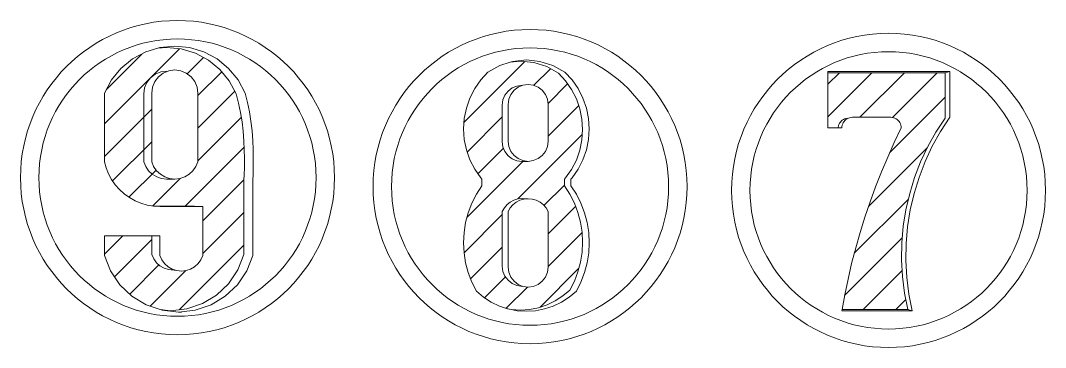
# Model space of a CAD drawing. Header units: inches. Extents: x 91 to 9019, y -381 to 2878.
# Drawn here: x 4622.1 to 4673.4, y 1417.9 to 1434.2 of the extents above; entities that cross this region are included whole.
import ezdxf

# ---------------------------------------------------------------- set-up
doc = ezdxf.new("R2010")
doc.units = ezdxf.units.IN
doc.header["$MEASUREMENT"] = 0
pattern_1 = [(45, (4025.287, 1972.0265), (-0.8148213, 0.8148213), [])]

msp = doc.modelspace()

# ---------------------------------------------------------------- hatches: boundary and pattern name
at = {"lineweight": 20}
h = msp.add_hatch(dxfattribs=at)
h.set_pattern_fill('ANSI31', color=256, scale=9.218651)
h.set_pattern_definition(pattern_1)
h.paths.add_polyline_path([(4633.322, 1426.318), (4633.332, 1426.492), (4633.345, 1426.922), (4633.347, 1427.353), (4633.339, 1427.783), (4633.319, 1428.213), (4633.284, 1428.717), (4633.23, 1429.188), (4633.155, 1429.656), (4633.058, 1430.12), (4632.94, 1430.579), (4632.59, 1431.23), (4632.121, 1431.8), (4631.549, 1432.268), (4630.897, 1432.616), (4630.189, 1432.83), (4629.454, 1432.903), (4629.011, 1432.859), (4628.407, 1432.676), (4627.748, 1432.325), (4627.171, 1431.852), (4626.697, 1431.276), (4626.344, 1430.619), (4626.344, 1427.186), (4626.429, 1426.876), (4626.549, 1426.579), (4626.701, 1426.296), (4626.885, 1426.033), (4627.097, 1425.792), (4627.335, 1425.576), (4627.596, 1425.389), (4627.876, 1425.233), (4628.172, 1425.109), (4628.481, 1425.019), (4628.797, 1424.965), (4628.848, 1424.962), (4630.845, 1424.962), (4631.269, 1424.947), (4631.269, 1422.502), (4631.173, 1422.286), (4631.034, 1422.094), (4630.858, 1421.936), (4630.654, 1421.818), (4630.429, 1421.744), (4630.193, 1421.72), (4629.958, 1421.744), (4629.547, 1421.791), (4629.324, 1421.863), (4629.121, 1421.981), (4628.947, 1422.137), (4628.81, 1422.327), (4628.715, 1422.541), (4628.715, 1423.48), (4626.344, 1423.48), (4626.344, 1422.502), (4626.649, 1421.725), (4627.116, 1421.032), (4627.721, 1420.456), (4628.435, 1420.024), (4629.132, 1419.789), (4629.645, 1419.733), (4630.467, 1419.823), (4631.25, 1420.088), (4631.958, 1420.515), (4632.557, 1421.086), (4633.019, 1421.772), (4633.322, 1422.541)])
h.paths.add_polyline_path([(4630.775, 1426.734), (4630.587, 1426.558), (4630.365, 1426.425), (4630.12, 1426.344), (4629.864, 1426.316), (4629.607, 1426.344), (4629.362, 1426.425), (4629.141, 1426.558), (4628.952, 1426.734), (4628.806, 1426.947), (4628.708, 1427.186), (4628.708, 1430.619), (4628.748, 1430.918), (4628.863, 1431.196), (4629.047, 1431.435), (4629.286, 1431.619), (4629.565, 1431.734), (4629.864, 1431.774), (4630.163, 1431.734), (4630.441, 1431.619), (4630.68, 1431.435), (4630.864, 1431.196), (4630.979, 1430.918), (4631.019, 1430.619), (4631.019, 1427.186), (4630.921, 1426.947)], flags=16)
h = msp.add_hatch(dxfattribs=at)
h.set_pattern_fill('ANSI31', color=256, scale=9.218651)
h.set_pattern_definition(pattern_1)
h.paths.add_polyline_path([(4649.363, 1426.307), (4649.423, 1426.372), (4649.723, 1426.801), (4649.963, 1427.268), (4650.137, 1427.762), (4650.243, 1428.275), (4650.278, 1428.798), (4650.243, 1429.321), (4650.137, 1429.835), (4649.963, 1430.329), (4649.723, 1430.796), (4649.423, 1431.225), (4649.068, 1431.611), (4648.478, 1431.942), (4647.833, 1432.146), (4647.16, 1432.215), (4646.651, 1432.163), (4646.132, 1431.999), (4645.537, 1431.664), (4645.178, 1431.275), (4644.874, 1430.841), (4644.633, 1430.37), (4644.457, 1429.871), (4644.35, 1429.352), (4644.314, 1428.824), (4644.35, 1428.296), (4644.457, 1427.778), (4644.633, 1427.278), (4644.874, 1426.807), (4645.178, 1426.374), (4645.238, 1426.308), (4645.238, 1425.985), (4644.962, 1425.559), (4644.732, 1425.107), (4644.551, 1424.633), (4644.42, 1424.143), (4644.341, 1423.642), (4644.314, 1423.135), (4644.341, 1422.629), (4644.42, 1422.128), (4644.551, 1421.638), (4644.732, 1421.164), (4644.962, 1420.712), (4645.314, 1420.415), (4645.7, 1420.166), (4646.115, 1419.967), (4646.516, 1419.835), (4646.705, 1419.798), (4647.16, 1419.769), (4647.615, 1419.798), (4648.062, 1419.885), (4648.495, 1420.028), (4648.906, 1420.224), (4649.288, 1420.471), (4649.637, 1420.765), (4649.864, 1421.213), (4650.044, 1421.682), (4650.174, 1422.167), (4650.252, 1422.663), (4650.278, 1423.165), (4650.252, 1423.667), (4650.174, 1424.163), (4650.044, 1424.648), (4649.864, 1425.117), (4649.637, 1425.565), (4649.363, 1425.986)])
h.paths.add_polyline_path([(4647.96, 1425.258), (4648.146, 1425.161), (4648.311, 1425.031), (4648.447, 1424.872), (4648.551, 1424.689), (4648.551, 1421.914), (4648.517, 1421.655), (4648.417, 1421.414), (4648.258, 1421.207), (4648.051, 1421.048), (4647.81, 1420.948), (4647.551, 1420.914), (4647.292, 1420.948), (4646.991, 1420.999), (4646.752, 1421.098), (4646.547, 1421.256), (4646.389, 1421.461), (4646.29, 1421.699), (4646.257, 1421.956), (4646.257, 1424.704), (4646.359, 1424.884), (4646.494, 1425.042), (4646.657, 1425.171), (4646.841, 1425.266), (4647.04, 1425.325), (4647.247, 1425.345), (4647.551, 1425.337), (4647.759, 1425.317)], flags=16)
h.paths.add_polyline_path([(4647.81, 1427.239), (4647.551, 1427.205), (4647.247, 1427.195), (4646.991, 1427.228), (4646.752, 1427.327), (4646.547, 1427.485), (4646.389, 1427.69), (4646.29, 1427.929), (4646.257, 1428.185), (4646.257, 1430.017), (4646.29, 1430.273), (4646.389, 1430.512), (4646.547, 1430.717), (4646.752, 1430.875), (4646.991, 1430.973), (4647.292, 1431.021), (4647.551, 1431.055), (4647.81, 1431.021), (4648.051, 1430.921), (4648.258, 1430.762), (4648.417, 1430.555), (4648.517, 1430.314), (4648.551, 1430.055), (4648.551, 1428.205), (4648.517, 1427.946), (4648.417, 1427.705), (4648.258, 1427.498), (4648.051, 1427.339)], flags=16)
h = msp.add_hatch(dxfattribs=at)
h.set_pattern_fill('ANSI31', color=256, scale=9.218651)
h.set_pattern_definition(pattern_1)
h.paths.add_polyline_path([(4666.328, 1423.956), (4666.46, 1424.783), (4666.649, 1425.599), (4666.895, 1426.4), (4667.197, 1427.181), (4667.553, 1427.94), (4667.961, 1428.671), (4668.42, 1429.372), (4668.42, 1431.636), (4662.55, 1431.636), (4662.55, 1428.879), (4663.072, 1428.879), (4663.077, 1428.952), (4663.121, 1429.082), (4663.197, 1429.196), (4663.3, 1429.287), (4663.423, 1429.347), (4663.457, 1429.354), (4663.393, 1429.332), (4663.331, 1429.302), (4663.274, 1429.264), (4663.223, 1429.219), (4663.178, 1429.168), (4663.14, 1429.111), (4663.11, 1429.049), (4663.088, 1428.985), (4663.074, 1428.918), (4663.072, 1428.879), (4663.253, 1428.879), (4663.26, 1428.982), (4663.305, 1429.114), (4663.382, 1429.229), (4663.486, 1429.32), (4663.61, 1429.381), (4663.712, 1429.402), (4663.781, 1429.406), (4665.754, 1429.406), (4665.878, 1429.381), (4666.001, 1429.32), (4666.104, 1429.228), (4666.18, 1429.113), (4666.223, 1428.982), (4666.228, 1428.879), (4665.879, 1428.154), (4665.548, 1427.421), (4665.235, 1426.68), (4664.941, 1425.932), (4664.664, 1425.177), (4664.406, 1424.415), (4664.167, 1423.647), (4663.946, 1422.874), (4663.744, 1422.095), (4663.561, 1421.312), (4663.398, 1420.525), (4663.264, 1419.794), (4666.551, 1419.794), (4666.389, 1420.616), (4666.286, 1421.447), (4666.241, 1422.284), (4666.255, 1423.121)])

# ---------------------------------------------------------------- linework, layer by layer
for p, q in [((4647.342, 1425.317), (4647.141, 1425.258)), ((4647.551, 1425.337), (4647.342, 1425.317)), ((4663.264, 1419.794), (4666.551, 1419.794))]:
    msp.add_line(p, q, dxfattribs=at)
for points in [[(4628.407, 1432.676), (4627.748, 1432.325), (4627.171, 1431.852), (4626.697, 1431.276), (4626.344, 1430.619), (4626.344, 1427.186), (4626.429, 1426.876), (4626.549, 1426.579), (4626.701, 1426.296), (4626.885, 1426.033), (4627.097, 1425.792), (4627.335, 1425.576), (4627.596, 1425.389), (4627.876, 1425.233), (4628.172, 1425.109), (4628.481, 1425.019), (4628.797, 1424.965), (4628.848, 1424.962), (4629.118, 1424.947), (4631.269, 1424.947)], [(4628.407, 1432.676), (4629.011, 1432.859), (4629.121, 1432.893), (4629.864, 1432.966), (4630.607, 1432.893), (4631.321, 1432.676), (4631.98, 1432.325), (4632.557, 1431.852), (4633.031, 1431.276), (4633.384, 1430.619), (4633.503, 1430.155), (4633.601, 1429.687), (4633.677, 1429.214), (4633.732, 1428.739), (4633.767, 1428.229), (4633.787, 1427.795), (4633.795, 1427.361), (4633.793, 1426.926), (4633.78, 1426.492), (4633.77, 1426.316), (4633.77, 1422.502), (4633.464, 1421.725), (4632.998, 1421.032), (4632.393, 1420.456), (4631.678, 1420.024), (4630.887, 1419.757), (4630.193, 1419.681)], [(4629.132, 1419.789), (4629.645, 1419.733), (4630.467, 1419.823), (4631.25, 1420.088), (4631.958, 1420.515), (4632.557, 1421.086), (4633.019, 1421.772), (4633.322, 1422.541), (4633.322, 1426.318), (4633.332, 1426.492), (4633.345, 1426.922), (4633.347, 1427.353), (4633.339, 1427.783), (4633.319, 1428.213), (4633.284, 1428.717), (4633.23, 1429.188), (4633.155, 1429.656), (4633.058, 1430.12), (4632.94, 1430.579), (4632.59, 1431.23), (4632.121, 1431.8), (4631.549, 1432.268), (4630.897, 1432.616), (4630.189, 1432.83), (4629.454, 1432.903), (4629.011, 1432.859)], [(4645.238, 1425.985), (4645.238, 1426.308), (4645.178, 1426.374), (4644.874, 1426.807), (4644.633, 1427.278), (4644.457, 1427.778), (4644.35, 1428.296), (4644.314, 1428.824), (4644.35, 1429.352), (4644.457, 1429.871), (4644.633, 1430.37), (4644.874, 1430.841), (4645.178, 1431.275), (4645.537, 1431.664), (4646.132, 1431.999), (4646.651, 1432.163), (4646.783, 1432.205)], [(4646.516, 1419.835), (4646.705, 1419.798), (4647.16, 1419.769), (4647.615, 1419.798), (4648.062, 1419.885), (4648.495, 1420.028), (4648.906, 1420.224), (4649.288, 1420.471), (4649.637, 1420.765), (4649.864, 1421.213), (4650.044, 1421.682), (4650.174, 1422.167), (4650.252, 1422.663), (4650.278, 1423.165), (4650.252, 1423.667), (4650.174, 1424.163), (4650.044, 1424.648), (4649.864, 1425.117), (4649.637, 1425.565), (4649.363, 1425.986), (4649.363, 1426.307), (4649.423, 1426.372), (4649.723, 1426.801), (4649.963, 1427.268), (4650.137, 1427.762), (4650.243, 1428.275), (4650.278, 1428.798), (4650.243, 1429.321), (4650.137, 1429.835), (4649.963, 1430.329), (4649.723, 1430.796), (4649.423, 1431.225), (4649.068, 1431.611), (4648.478, 1431.942), (4647.833, 1432.146), (4647.16, 1432.215), (4646.651, 1432.163)], [(4649.688, 1425.985), (4649.688, 1426.308), (4649.749, 1426.374), (4650.052, 1426.807), (4650.293, 1427.278), (4650.469, 1427.778), (4650.576, 1428.296), (4650.612, 1428.824), (4650.576, 1429.352), (4650.469, 1429.871), (4650.293, 1430.37), (4650.052, 1430.841), (4649.749, 1431.275), (4649.39, 1431.664), (4648.794, 1431.999), (4648.143, 1432.205), (4647.463, 1432.275), (4646.783, 1432.205)], [(4629.454, 1431.722), (4629.157, 1431.684), (4628.882, 1431.569), (4628.645, 1431.387), (4628.463, 1431.151), (4628.349, 1430.875), (4628.31, 1430.579), (4628.31, 1427.179), (4628.406, 1426.943), (4628.551, 1426.732), (4628.738, 1426.557), (4628.957, 1426.426), (4629.199, 1426.345), (4629.454, 1426.318), (4629.864, 1426.316), (4630.12, 1426.344), (4630.365, 1426.425), (4630.587, 1426.558), (4630.775, 1426.734), (4630.921, 1426.947), (4631.019, 1427.186), (4631.019, 1430.619)], [(4631.019, 1430.619), (4630.979, 1430.918), (4630.864, 1431.196), (4630.68, 1431.435), (4630.441, 1431.619), (4630.163, 1431.734), (4629.864, 1431.774), (4629.565, 1431.734), (4629.286, 1431.619), (4629.047, 1431.435), (4628.863, 1431.196), (4628.748, 1430.918), (4628.708, 1430.619), (4628.708, 1427.186), (4628.806, 1426.947), (4628.952, 1426.734), (4629.141, 1426.558), (4629.362, 1426.425), (4629.607, 1426.344), (4629.864, 1426.316)], [(4668.656, 1431.692), (4668.42, 1431.636), (4662.55, 1431.636)], [(4668.42, 1431.636), (4668.42, 1429.372), (4667.961, 1428.671), (4667.553, 1427.94), (4667.197, 1427.181), (4666.895, 1426.4), (4666.649, 1425.599), (4666.46, 1424.783), (4666.328, 1423.956), (4666.255, 1423.121), (4666.241, 1422.284), (4666.286, 1421.447), (4666.389, 1420.616), (4666.551, 1419.794), (4666.768, 1419.734), (4666.605, 1420.564), (4666.501, 1421.403), (4666.456, 1422.248), (4666.47, 1423.094), (4666.544, 1423.937), (4666.677, 1424.772), (4666.868, 1425.596), (4667.116, 1426.405), (4667.421, 1427.194), (4667.781, 1427.96), (4668.193, 1428.698), (4668.656, 1429.406), (4668.656, 1431.692), (4662.55, 1431.692), (4662.55, 1431.636), (4662.55, 1428.879), (4663.072, 1428.879), (4663.253, 1428.879), (4663.258, 1428.948), (4663.271, 1429.015), (4663.294, 1429.081), (4663.324, 1429.142), (4663.362, 1429.2), (4663.408, 1429.252), (4663.46, 1429.297), (4663.517, 1429.336), (4663.579, 1429.366), (4663.644, 1429.388), (4663.712, 1429.402), (4663.781, 1429.406), (4665.708, 1429.406), (4665.776, 1429.402), (4665.844, 1429.388), (4665.909, 1429.366), (4665.97, 1429.335), (4666.027, 1429.297), (4666.078, 1429.251), (4666.123, 1429.199), (4666.161, 1429.142), (4666.19, 1429.08), (4666.212, 1429.015), (4666.224, 1428.947), (4666.228, 1428.879), (4665.879, 1428.154), (4665.548, 1427.421), (4665.235, 1426.68), (4664.941, 1425.932), (4664.664, 1425.177), (4664.406, 1424.415), (4664.167, 1423.647), (4663.946, 1422.874), (4663.744, 1422.095), (4663.561, 1421.312), (4663.398, 1420.525), (4663.264, 1419.794), (4663.253, 1419.734), (4666.768, 1419.734)], [(4647.292, 1431.021), (4647.051, 1430.921), (4646.844, 1430.762), (4646.685, 1430.555), (4646.585, 1430.314), (4646.551, 1430.055), (4646.551, 1428.205), (4646.585, 1427.946), (4646.685, 1427.705), (4646.844, 1427.498), (4647.051, 1427.339), (4647.292, 1427.239), (4647.551, 1427.205)], [(4663.524, 1429.368), (4663.457, 1429.354), (4663.393, 1429.332), (4663.331, 1429.302), (4663.274, 1429.264), (4663.223, 1429.219), (4663.178, 1429.168), (4663.14, 1429.111), (4663.11, 1429.049), (4663.088, 1428.985), (4663.074, 1428.918), (4663.072, 1428.879)], [(4645.238, 1425.985), (4644.962, 1425.559), (4644.732, 1425.107), (4644.551, 1424.633), (4644.42, 1424.143), (4644.341, 1423.642), (4644.314, 1423.135), (4644.341, 1422.629), (4644.42, 1422.128), (4644.551, 1421.638), (4644.732, 1421.164), (4644.962, 1420.712), (4645.314, 1420.415), (4645.7, 1420.166), (4646.115, 1419.967), (4646.516, 1419.835), (4646.552, 1419.823)], [(4646.552, 1419.823), (4647.004, 1419.736), (4647.463, 1419.706), (4647.922, 1419.736), (4648.374, 1419.823), (4648.811, 1419.967), (4649.226, 1420.166), (4649.612, 1420.415), (4649.964, 1420.712), (4650.194, 1421.164), (4650.375, 1421.638), (4650.506, 1422.128), (4650.586, 1422.629), (4650.612, 1423.135), (4650.586, 1423.642), (4650.506, 1424.143), (4650.375, 1424.633), (4650.194, 1425.107), (4649.964, 1425.559), (4649.688, 1425.985)], [(4630.193, 1421.72), (4630.429, 1421.744), (4630.654, 1421.818), (4630.858, 1421.936), (4631.034, 1422.094), (4631.173, 1422.286), (4631.269, 1422.502), (4631.269, 1424.947), (4630.845, 1424.962), (4628.848, 1424.962)], [(4647.141, 1425.258), (4646.955, 1425.161), (4646.791, 1425.031), (4646.654, 1424.872), (4646.551, 1424.689), (4646.551, 1421.914), (4646.585, 1421.655), (4646.685, 1421.414), (4646.844, 1421.207), (4647.051, 1421.048), (4647.292, 1420.948)], [(4630.057, 1419.666), (4629.227, 1419.757), (4629.132, 1419.789), (4628.435, 1420.024), (4627.721, 1420.456), (4627.116, 1421.032), (4626.649, 1421.725), (4626.344, 1422.502), (4626.344, 1423.48), (4628.715, 1423.48), (4629.118, 1423.48), (4629.118, 1422.502), (4629.214, 1422.286), (4629.353, 1422.094), (4629.528, 1421.936), (4629.733, 1421.818), (4629.958, 1421.744)], [(4630.193, 1421.72), (4629.958, 1421.744), (4629.547, 1421.791), (4629.324, 1421.863), (4629.121, 1421.981), (4628.947, 1422.137), (4628.81, 1422.327), (4628.715, 1422.541), (4628.715, 1423.48)]]:
    msp.add_lwpolyline(points, dxfattribs=at)
for points in [[(4646.991, 1427.228), (4646.752, 1427.327), (4646.547, 1427.485), (4646.389, 1427.69), (4646.29, 1427.929), (4646.257, 1428.185), (4646.257, 1430.017), (4646.29, 1430.273), (4646.389, 1430.512), (4646.547, 1430.717), (4646.752, 1430.875), (4646.991, 1430.973), (4647.292, 1431.021), (4647.551, 1431.055), (4647.81, 1431.021), (4648.051, 1430.921), (4648.258, 1430.762), (4648.417, 1430.555), (4648.517, 1430.314), (4648.551, 1430.055), (4648.551, 1428.205), (4648.517, 1427.946), (4648.417, 1427.705), (4648.258, 1427.498), (4648.051, 1427.339), (4647.81, 1427.239), (4647.551, 1427.205), (4647.247, 1427.195)], [(4648.258, 1421.207), (4648.417, 1421.414), (4648.517, 1421.655), (4648.551, 1421.914), (4648.551, 1424.689), (4648.447, 1424.872), (4648.311, 1425.031), (4648.146, 1425.161), (4647.96, 1425.258), (4647.759, 1425.317), (4647.551, 1425.337), (4647.247, 1425.345), (4647.04, 1425.325), (4646.841, 1425.266), (4646.657, 1425.171), (4646.494, 1425.042), (4646.359, 1424.884), (4646.257, 1424.704), (4646.257, 1421.956), (4646.29, 1421.699), (4646.389, 1421.461), (4646.547, 1421.256), (4646.752, 1421.098), (4646.991, 1420.999), (4647.292, 1420.948), (4647.551, 1420.914), (4647.81, 1420.948), (4648.051, 1421.048)], [(4630.193, 1419.666), (4630.193, 1419.681), (4630.057, 1419.666)]]:
    msp.add_lwpolyline(points, close=True, dxfattribs=at)
for centre, radius in [((4629.999, 1426.39), 7.858), ((4647.647, 1425.942), 7.858), ((4665.589, 1425.753), 7.858), ((4629.999, 1426.39), 6.936), ((4647.647, 1425.942), 6.936), ((4665.589, 1425.753), 6.936)]:
    msp.add_circle(centre, radius, dxfattribs=at)

doc.saveas('drawing.dxf')
